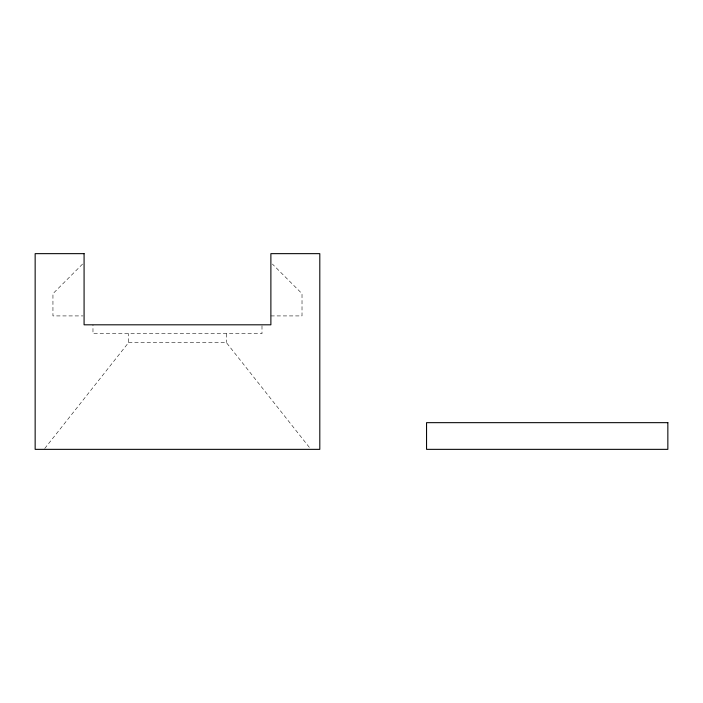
<?xml version="1.0" encoding="UTF-8"?>
<svg xmlns="http://www.w3.org/2000/svg" width="703" height="703" viewBox="0 0 703 703"><rect width="100%" height="100%" fill="white"/><g stroke="black" fill="none" stroke-linecap="round" stroke-linejoin="round"><path stroke-width="0.53" stroke-dasharray="3.52 2.64" d="M44.728 448.488L128.552 342.607L128.552 333.705M82.559 264.064L52.945 293.678L52.945 315.919L82.998 315.919M270.883 315.919L302.018 315.919L302.018 293.678L272.404 264.064M128.552 342.607L226.401 342.607L310.911 449.349M261.991 325.805L261.991 333.705L92.972 333.705L92.972 324.812M226.401 333.705L226.401 342.607"/><path stroke-width="1.05" d="M84.079 253.651L35.15 253.651L35.15 449.349L319.803 449.349L319.803 253.651L270.883 253.651L270.883 324.812L84.079 324.812L84.079 253.651M667.85 422.661L426.554 422.661L426.554 449.349L667.85 449.349L667.85 422.661"/></g></svg>
